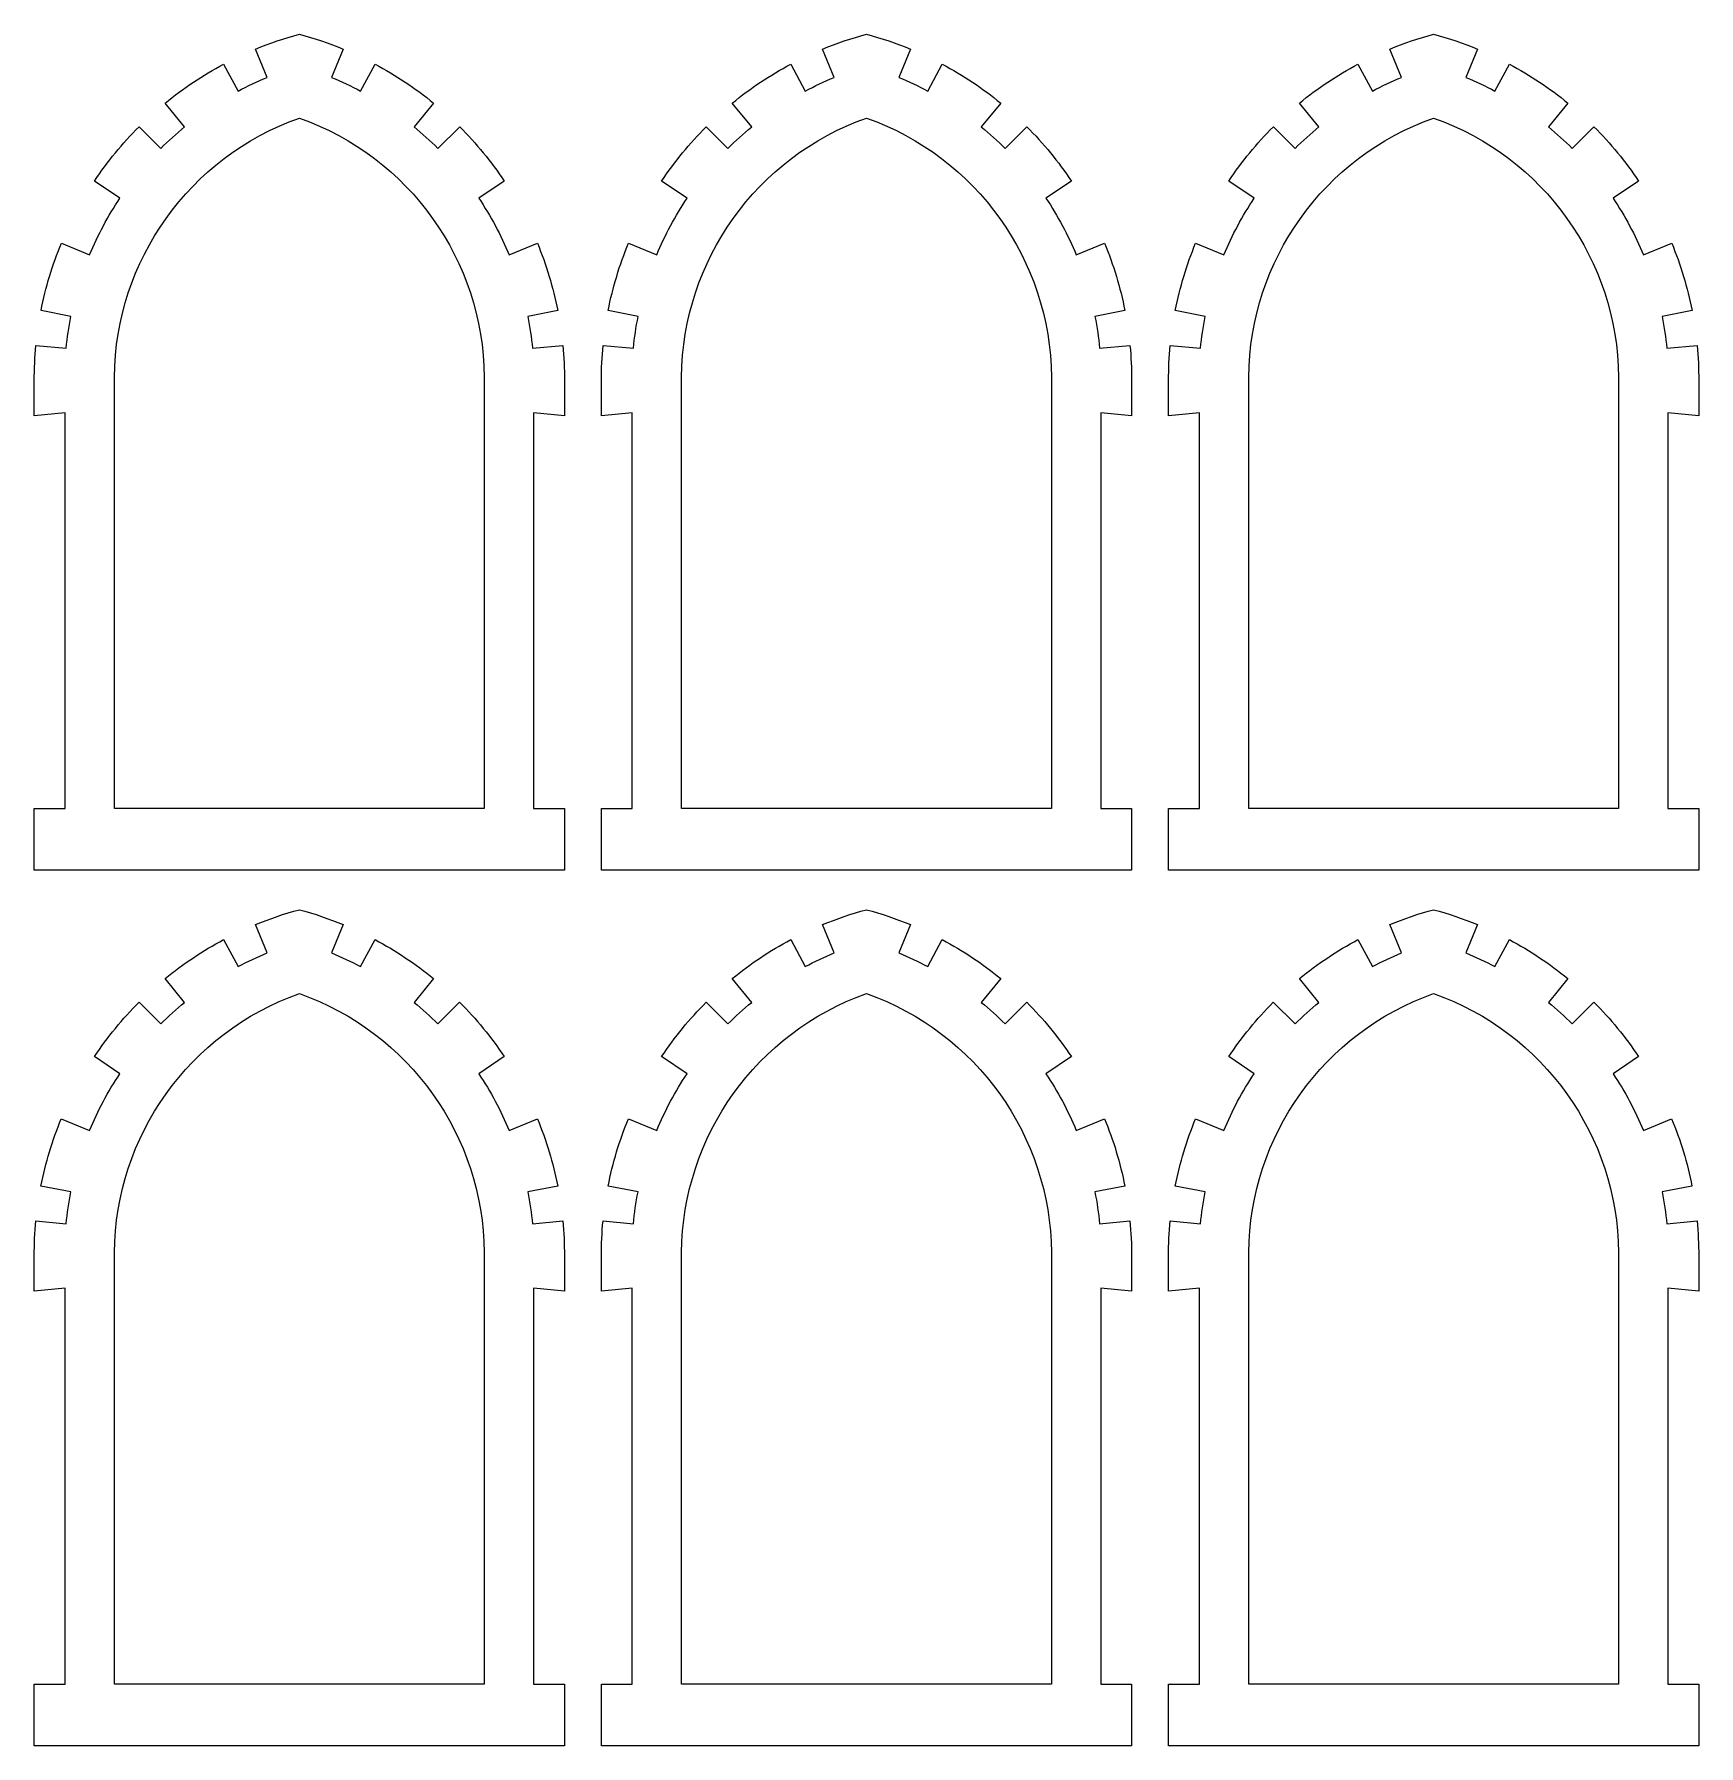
# Model space of a CAD drawing. Header units: millimetres. Extents: x -460 to 68, y -58 to 559.
# Drawn here: x -459.7 to -324.7, y 300.9 to 439.7 of the extents above; entities that cross this region are included whole.
import ezdxf

# ---------------------------------------------------------------- set-up
doc = ezdxf.new("R2010")
doc.units = ezdxf.units.MM
doc.linetypes.add('K5LT32768', pattern=[0])
doc.linetypes.add('K5LT32769', pattern=[0])
doc.layers.add('layer 1', color=7, linetype='Continuous')

msp = doc.modelspace()

# ---------------------------------------------------------------- linework, layer by layer
at = {"layer": 'layer 1', "color": 5, "linetype": 'K5LT32769', "lineweight": 9, "true_color": 0x0000ff}
for points in [[(-416.8267, 414.4402), (-416.8267, 414.4402), (-419.2834, 414.1982), (-419.2834, 414.1982), (-419.3688, 415.065), (-419.4967, 415.927), (-419.6666, 416.7812), (-419.6666, 416.7812), (-417.2401, 417.2639), (-417.2401, 417.2639), (-417.6085, 419.1332), (-418.1602, 420.9617), (-418.8872, 422.7228), (-418.8872, 422.7228), (-421.1808, 421.7728), (-421.1808, 421.7728), (-421.8478, 423.3831), (-422.6714, 424.9239), (-423.6397, 426.3731), (-423.6397, 426.3731), (-421.5714, 427.7551), (-421.5714, 427.7551), (-422.6295, 429.3404), (-423.8412, 430.8175), (-425.1891, 432.1651), (-425.1891, 432.1651), (-426.9488, 430.4053), (-426.9488, 430.4053), (-427.5647, 431.0212), (-428.2104, 431.6064), (-428.8836, 432.1589), (-428.8836, 432.1589), (-427.3053, 434.0821), (-427.3053, 434.0821), (-428.7791, 435.2905), (-430.3683, 436.3506), (-432.0501, 437.2472), (-432.0501, 437.2472), (-433.2208, 435.0569), (-433.2208, 435.0569), (-433.9889, 435.4675), (-434.7767, 435.8401), (-435.5813, 436.1734), (-435.5813, 436.1734), (-434.6323, 438.4646), (-434.6323, 438.4646), (-435.7918, 438.943), (-436.9812, 439.3456), (-438.1928, 439.67), (-439.4045, 439.3456), (-440.5938, 438.943), (-441.7534, 438.4646), (-441.7534, 438.4646), (-440.8043, 436.1734), (-440.8043, 436.1734), (-441.609, 435.8401), (-442.3968, 435.4675), (-443.1649, 435.0569), (-443.1649, 435.0569), (-444.3356, 437.2472), (-444.3356, 437.2472), (-446.0173, 436.3506), (-447.6066, 435.2905), (-449.0803, 434.0821), (-449.0803, 434.0821), (-447.502, 432.1589), (-447.502, 432.1589), (-448.1752, 431.6064), (-448.821, 431.0212), (-449.4368, 430.4053), (-449.4368, 430.4053), (-451.1966, 432.1651), (-451.1966, 432.1651), (-452.5444, 430.8175), (-453.7562, 429.3404), (-454.8142, 427.7551), (-454.8142, 427.7551), (-452.746, 426.3731), (-452.746, 426.3731), (-453.7143, 424.9239), (-454.5379, 423.3831), (-455.2049, 421.7728), (-455.2049, 421.7728), (-457.4984, 422.7228), (-457.4984, 422.7228), (-458.2255, 420.9617), (-458.7772, 419.1332), (-459.1456, 417.2639), (-459.1456, 417.2639), (-456.7191, 416.7812), (-456.7191, 416.7812), (-456.889, 415.927), (-457.0168, 415.065), (-457.1022, 414.1982), (-457.1022, 414.1982), (-459.5589, 414.4402), (-459.5589, 414.4402), (-459.6503, 413.4929), (-459.6949, 412.5417), (-459.6927, 411.5901), (-459.6927, 411.5901), (-459.6927, 408.7268), (-459.6927, 408.7268), (-457.1928, 408.9731), (-457.1928, 408.9731), (-457.1928, 376.8709), (-457.1928, 376.8709), (-459.6927, 376.8709), (-459.6927, 376.8709), (-459.6927, 371.8709), (-459.6927, 371.8709), (-416.6929, 371.8709), (-416.6929, 371.8709), (-416.6929, 376.8709), (-416.6929, 376.8709), (-419.1928, 376.8709), (-419.1928, 376.8709), (-419.1928, 408.9731), (-419.1928, 408.9731), (-416.6929, 408.7268), (-416.6929, 408.7268), (-416.6929, 411.5901), (-416.6929, 411.5901), (-416.6907, 412.5417), (-416.7354, 413.4928), (-416.8267, 414.44), (-416.8267, 414.44), (-416.8267, 414.4402), (-416.8267, 414.4402)], [(-370.8267, 414.4402), (-370.8267, 414.4402), (-373.2834, 414.1982), (-373.2834, 414.1982), (-373.3688, 415.065), (-373.4967, 415.927), (-373.6666, 416.7812), (-373.6666, 416.7812), (-371.2401, 417.2639), (-371.2401, 417.2639), (-371.6085, 419.1332), (-372.1602, 420.9617), (-372.8872, 422.7228), (-372.8872, 422.7228), (-375.1808, 421.7728), (-375.1808, 421.7728), (-375.8478, 423.3831), (-376.6714, 424.9239), (-377.6397, 426.3731), (-377.6397, 426.3731), (-375.5714, 427.7551), (-375.5714, 427.7551), (-376.6295, 429.3404), (-377.8412, 430.8175), (-379.1891, 432.1651), (-379.1891, 432.1651), (-380.9488, 430.4053), (-380.9488, 430.4053), (-381.5647, 431.0212), (-382.2104, 431.6064), (-382.8836, 432.1589), (-382.8836, 432.1589), (-381.3053, 434.0821), (-381.3053, 434.0821), (-382.7791, 435.2905), (-384.3683, 436.3506), (-386.0501, 437.2472), (-386.0501, 437.2472), (-387.2208, 435.0569), (-387.2208, 435.0569), (-387.9889, 435.4675), (-388.7767, 435.8401), (-389.5813, 436.1734), (-389.5813, 436.1734), (-388.6323, 438.4646), (-388.6323, 438.4646), (-389.7918, 438.943), (-390.9812, 439.3456), (-392.1928, 439.67), (-393.4045, 439.3456), (-394.5938, 438.943), (-395.7534, 438.4646), (-395.7534, 438.4646), (-394.8043, 436.1734), (-394.8043, 436.1734), (-395.609, 435.8401), (-396.3968, 435.4675), (-397.1649, 435.0569), (-397.1649, 435.0569), (-398.3356, 437.2472), (-398.3356, 437.2472), (-400.0173, 436.3506), (-401.6066, 435.2905), (-403.0803, 434.0821), (-403.0803, 434.0821), (-401.502, 432.1589), (-401.502, 432.1589), (-402.1752, 431.6064), (-402.821, 431.0212), (-403.4368, 430.4053), (-403.4368, 430.4053), (-405.1966, 432.1651), (-405.1966, 432.1651), (-406.5444, 430.8175), (-407.7562, 429.3404), (-408.8142, 427.7551), (-408.8142, 427.7551), (-406.746, 426.3731), (-406.746, 426.3731), (-407.7143, 424.9239), (-408.5379, 423.3831), (-409.2049, 421.7728), (-409.2049, 421.7728), (-411.4984, 422.7228), (-411.4984, 422.7228), (-412.2255, 420.9617), (-412.7772, 419.1332), (-413.1456, 417.2639), (-413.1456, 417.2639), (-410.7191, 416.7812), (-410.7191, 416.7812), (-410.889, 415.927), (-411.0168, 415.065), (-411.1022, 414.1982), (-411.1022, 414.1982), (-413.5589, 414.4402), (-413.5589, 414.4402), (-413.6503, 413.4929), (-413.6949, 412.5417), (-413.6927, 411.5901), (-413.6927, 411.5901), (-413.6927, 408.7268), (-413.6927, 408.7268), (-411.1928, 408.9731), (-411.1928, 408.9731), (-411.1928, 376.8709), (-411.1928, 376.8709), (-413.6927, 376.8709), (-413.6927, 376.8709), (-413.6927, 371.8709), (-413.6927, 371.8709), (-370.6929, 371.8709), (-370.6929, 371.8709), (-370.6929, 376.8709), (-370.6929, 376.8709), (-373.1928, 376.8709), (-373.1928, 376.8709), (-373.1928, 408.9731), (-373.1928, 408.9731), (-370.6929, 408.7268), (-370.6929, 408.7268), (-370.6929, 411.5901), (-370.6929, 411.5901), (-370.6907, 412.5417), (-370.7354, 413.4928), (-370.8267, 414.44), (-370.8267, 414.44), (-370.8267, 414.4402), (-370.8267, 414.4402)], [(-324.8267, 414.4402), (-324.8267, 414.4402), (-327.2834, 414.1982), (-327.2834, 414.1982), (-327.3688, 415.065), (-327.4967, 415.927), (-327.6666, 416.7812), (-327.6666, 416.7812), (-325.2401, 417.2639), (-325.2401, 417.2639), (-325.6085, 419.1332), (-326.1602, 420.9617), (-326.8872, 422.7228), (-326.8872, 422.7228), (-329.1808, 421.7728), (-329.1808, 421.7728), (-329.8478, 423.3831), (-330.6714, 424.9239), (-331.6397, 426.3731), (-331.6397, 426.3731), (-329.5714, 427.7551), (-329.5714, 427.7551), (-330.6295, 429.3404), (-331.8412, 430.8175), (-333.1891, 432.1651), (-333.1891, 432.1651), (-334.9488, 430.4053), (-334.9488, 430.4053), (-335.5647, 431.0212), (-336.2104, 431.6064), (-336.8836, 432.1589), (-336.8836, 432.1589), (-335.3053, 434.0821), (-335.3053, 434.0821), (-336.7791, 435.2905), (-338.3683, 436.3506), (-340.0501, 437.2472), (-340.0501, 437.2472), (-341.2208, 435.0569), (-341.2208, 435.0569), (-341.9889, 435.4675), (-342.7767, 435.8401), (-343.5813, 436.1734), (-343.5813, 436.1734), (-342.6323, 438.4646), (-342.6323, 438.4646), (-343.7918, 438.943), (-344.9812, 439.3456), (-346.1928, 439.67), (-347.4045, 439.3456), (-348.5938, 438.943), (-349.7534, 438.4646), (-349.7534, 438.4646), (-348.8043, 436.1734), (-348.8043, 436.1734), (-349.609, 435.8401), (-350.3968, 435.4675), (-351.1649, 435.0569), (-351.1649, 435.0569), (-352.3356, 437.2472), (-352.3356, 437.2472), (-354.0173, 436.3506), (-355.6066, 435.2905), (-357.0803, 434.0821), (-357.0803, 434.0821), (-355.502, 432.1589), (-355.502, 432.1589), (-356.1752, 431.6064), (-356.821, 431.0212), (-357.4368, 430.4053), (-357.4368, 430.4053), (-359.1966, 432.1651), (-359.1966, 432.1651), (-360.5444, 430.8175), (-361.7562, 429.3404), (-362.8142, 427.7551), (-362.8142, 427.7551), (-360.746, 426.3731), (-360.746, 426.3731), (-361.7143, 424.9239), (-362.5379, 423.3831), (-363.2049, 421.7728), (-363.2049, 421.7728), (-365.4984, 422.7228), (-365.4984, 422.7228), (-366.2255, 420.9617), (-366.7772, 419.1332), (-367.1456, 417.2639), (-367.1456, 417.2639), (-364.7191, 416.7812), (-364.7191, 416.7812), (-364.889, 415.927), (-365.0168, 415.065), (-365.1022, 414.1982), (-365.1022, 414.1982), (-367.5589, 414.4402), (-367.5589, 414.4402), (-367.6503, 413.4929), (-367.6949, 412.5417), (-367.6927, 411.5901), (-367.6927, 411.5901), (-367.6927, 408.7268), (-367.6927, 408.7268), (-365.1928, 408.9731), (-365.1928, 408.9731), (-365.1928, 376.8709), (-365.1928, 376.8709), (-367.6927, 376.8709), (-367.6927, 376.8709), (-367.6927, 371.8709), (-367.6927, 371.8709), (-324.6929, 371.8709), (-324.6929, 371.8709), (-324.6929, 376.8709), (-324.6929, 376.8709), (-327.1928, 376.8709), (-327.1928, 376.8709), (-327.1928, 408.9731), (-327.1928, 408.9731), (-324.6929, 408.7268), (-324.6929, 408.7268), (-324.6929, 411.5901), (-324.6929, 411.5901), (-324.6907, 412.5417), (-324.7354, 413.4928), (-324.8267, 414.44), (-324.8267, 414.44), (-324.8267, 414.4402), (-324.8267, 414.4402)], [(-416.8289, 343.4402), (-416.8289, 343.4402), (-419.2856, 343.1982), (-419.2856, 343.1982), (-419.371, 344.065), (-419.4989, 344.927), (-419.6688, 345.7812), (-419.6688, 345.7812), (-417.2423, 346.2639), (-417.2423, 346.2639), (-417.6107, 348.1332), (-418.1624, 349.9617), (-418.8894, 351.7228), (-418.8894, 351.7228), (-421.183, 350.7728), (-421.183, 350.7728), (-421.85, 352.3831), (-422.6736, 353.9239), (-423.6419, 355.3731), (-423.6419, 355.3731), (-421.5736, 356.7551), (-421.5736, 356.7551), (-422.6317, 358.3404), (-423.8434, 359.8175), (-425.1913, 361.1651), (-425.1913, 361.1651), (-426.951, 359.4053), (-426.951, 359.4053), (-427.5669, 360.0212), (-428.2126, 360.6064), (-428.8858, 361.1589), (-428.8858, 361.1589), (-427.3075, 363.0821), (-427.3075, 363.0821), (-428.7813, 364.2905), (-430.3705, 365.3506), (-432.0523, 366.2472), (-432.0523, 366.2472), (-433.223, 364.0569), (-433.223, 364.0569), (-433.9911, 364.4675), (-434.7789, 364.8401), (-435.5835, 365.1734), (-435.5835, 365.1734), (-434.6345, 367.4646), (-434.6345, 367.4646), (-435.794, 367.943), (-436.9834, 368.3456), (-438.195, 368.67), (-439.4067, 368.3456), (-440.596, 367.943), (-441.7556, 367.4646), (-441.7556, 367.4646), (-440.8065, 365.1734), (-440.8065, 365.1734), (-441.6112, 364.8401), (-442.399, 364.4675), (-443.1671, 364.0569), (-443.1671, 364.0569), (-444.3378, 366.2472), (-444.3378, 366.2472), (-446.0195, 365.3506), (-447.6088, 364.2905), (-449.0825, 363.0821), (-449.0825, 363.0821), (-447.5042, 361.1589), (-447.5042, 361.1589), (-448.1774, 360.6064), (-448.8232, 360.0212), (-449.439, 359.4053), (-449.439, 359.4053), (-451.1988, 361.1651), (-451.1988, 361.1651), (-452.5466, 359.8175), (-453.7584, 358.3404), (-454.8164, 356.7551), (-454.8164, 356.7551), (-452.7482, 355.3731), (-452.7482, 355.3731), (-453.7165, 353.9239), (-454.5401, 352.3831), (-455.2071, 350.7728), (-455.2071, 350.7728), (-457.5006, 351.7228), (-457.5006, 351.7228), (-458.2277, 349.9617), (-458.7794, 348.1332), (-459.1478, 346.2639), (-459.1478, 346.2639), (-456.7213, 345.7812), (-456.7213, 345.7812), (-456.8912, 344.927), (-457.019, 344.065), (-457.1044, 343.1982), (-457.1044, 343.1982), (-459.5611, 343.4402), (-459.5611, 343.4402), (-459.6525, 342.4929), (-459.6971, 341.5417), (-459.6949, 340.5901), (-459.6949, 340.5901), (-459.6949, 337.7268), (-459.6949, 337.7268), (-457.195, 337.9731), (-457.195, 337.9731), (-457.195, 305.8709), (-457.195, 305.8709), (-459.6949, 305.8709), (-459.6949, 305.8709), (-459.6949, 300.8709), (-459.6949, 300.8709), (-416.6951, 300.8709), (-416.6951, 300.8709), (-416.6951, 305.8709), (-416.6951, 305.8709), (-419.195, 305.8709), (-419.195, 305.8709), (-419.195, 337.9731), (-419.195, 337.9731), (-416.6951, 337.7268), (-416.6951, 337.7268), (-416.6951, 340.5901), (-416.6951, 340.5901), (-416.6929, 341.5417), (-416.7376, 342.4928), (-416.8289, 343.44), (-416.8289, 343.44), (-416.8289, 343.4402), (-416.8289, 343.4402)], [(-370.8289, 343.4402), (-370.8289, 343.4402), (-373.2856, 343.1982), (-373.2856, 343.1982), (-373.371, 344.065), (-373.4989, 344.927), (-373.6688, 345.7812), (-373.6688, 345.7812), (-371.2423, 346.2639), (-371.2423, 346.2639), (-371.6107, 348.1332), (-372.1624, 349.9617), (-372.8894, 351.7228), (-372.8894, 351.7228), (-375.183, 350.7728), (-375.183, 350.7728), (-375.85, 352.3831), (-376.6736, 353.9239), (-377.6419, 355.3731), (-377.6419, 355.3731), (-375.5736, 356.7551), (-375.5736, 356.7551), (-376.6317, 358.3404), (-377.8434, 359.8175), (-379.1913, 361.1651), (-379.1913, 361.1651), (-380.951, 359.4053), (-380.951, 359.4053), (-381.5669, 360.0212), (-382.2126, 360.6064), (-382.8858, 361.1589), (-382.8858, 361.1589), (-381.3075, 363.0821), (-381.3075, 363.0821), (-382.7813, 364.2905), (-384.3705, 365.3506), (-386.0523, 366.2472), (-386.0523, 366.2472), (-387.223, 364.0569), (-387.223, 364.0569), (-387.9911, 364.4675), (-388.7789, 364.8401), (-389.5835, 365.1734), (-389.5835, 365.1734), (-388.6345, 367.4646), (-388.6345, 367.4646), (-389.794, 367.943), (-390.9834, 368.3456), (-392.195, 368.67), (-393.4067, 368.3456), (-394.596, 367.943), (-395.7556, 367.4646), (-395.7556, 367.4646), (-394.8065, 365.1734), (-394.8065, 365.1734), (-395.6112, 364.8401), (-396.399, 364.4675), (-397.1671, 364.0569), (-397.1671, 364.0569), (-398.3378, 366.2472), (-398.3378, 366.2472), (-400.0195, 365.3506), (-401.6088, 364.2905), (-403.0825, 363.0821), (-403.0825, 363.0821), (-401.5042, 361.1589), (-401.5042, 361.1589), (-402.1774, 360.6064), (-402.8232, 360.0212), (-403.439, 359.4053), (-403.439, 359.4053), (-405.1988, 361.1651), (-405.1988, 361.1651), (-406.5466, 359.8175), (-407.7584, 358.3404), (-408.8164, 356.7551), (-408.8164, 356.7551), (-406.7482, 355.3731), (-406.7482, 355.3731), (-407.7165, 353.9239), (-408.5401, 352.3831), (-409.2071, 350.7728), (-409.2071, 350.7728), (-411.5006, 351.7228), (-411.5006, 351.7228), (-412.2277, 349.9617), (-412.7794, 348.1332), (-413.1478, 346.2639), (-413.1478, 346.2639), (-410.7213, 345.7812), (-410.7213, 345.7812), (-410.8912, 344.927), (-411.019, 344.065), (-411.1044, 343.1982), (-411.1044, 343.1982), (-413.5611, 343.4402), (-413.5611, 343.4402), (-413.6525, 342.4929), (-413.6971, 341.5417), (-413.6949, 340.5901), (-413.6949, 340.5901), (-413.6949, 337.7268), (-413.6949, 337.7268), (-411.195, 337.9731), (-411.195, 337.9731), (-411.195, 305.8709), (-411.195, 305.8709), (-413.6949, 305.8709), (-413.6949, 305.8709), (-413.6949, 300.8709), (-413.6949, 300.8709), (-370.6951, 300.8709), (-370.6951, 300.8709), (-370.6951, 305.8709), (-370.6951, 305.8709), (-373.195, 305.8709), (-373.195, 305.8709), (-373.195, 337.9731), (-373.195, 337.9731), (-370.6951, 337.7268), (-370.6951, 337.7268), (-370.6951, 340.5901), (-370.6951, 340.5901), (-370.6929, 341.5417), (-370.7376, 342.4928), (-370.8289, 343.44), (-370.8289, 343.44), (-370.8289, 343.4402), (-370.8289, 343.4402)], [(-324.8289, 343.4402), (-324.8289, 343.4402), (-327.2856, 343.1982), (-327.2856, 343.1982), (-327.371, 344.065), (-327.4989, 344.927), (-327.6688, 345.7812), (-327.6688, 345.7812), (-325.2423, 346.2639), (-325.2423, 346.2639), (-325.6107, 348.1332), (-326.1624, 349.9617), (-326.8894, 351.7228), (-326.8894, 351.7228), (-329.183, 350.7728), (-329.183, 350.7728), (-329.85, 352.3831), (-330.6736, 353.9239), (-331.6419, 355.3731), (-331.6419, 355.3731), (-329.5736, 356.7551), (-329.5736, 356.7551), (-330.6317, 358.3404), (-331.8434, 359.8175), (-333.1913, 361.1651), (-333.1913, 361.1651), (-334.951, 359.4053), (-334.951, 359.4053), (-335.5669, 360.0212), (-336.2126, 360.6064), (-336.8858, 361.1589), (-336.8858, 361.1589), (-335.3075, 363.0821), (-335.3075, 363.0821), (-336.7813, 364.2905), (-338.3705, 365.3506), (-340.0523, 366.2472), (-340.0523, 366.2472), (-341.223, 364.0569), (-341.223, 364.0569), (-341.9911, 364.4675), (-342.7789, 364.8401), (-343.5835, 365.1734), (-343.5835, 365.1734), (-342.6345, 367.4646), (-342.6345, 367.4646), (-343.794, 367.943), (-344.9834, 368.3456), (-346.195, 368.67), (-347.4067, 368.3456), (-348.596, 367.943), (-349.7556, 367.4646), (-349.7556, 367.4646), (-348.8065, 365.1734), (-348.8065, 365.1734), (-349.6112, 364.8401), (-350.399, 364.4675), (-351.1671, 364.0569), (-351.1671, 364.0569), (-352.3378, 366.2472), (-352.3378, 366.2472), (-354.0195, 365.3506), (-355.6088, 364.2905), (-357.0825, 363.0821), (-357.0825, 363.0821), (-355.5042, 361.1589), (-355.5042, 361.1589), (-356.1774, 360.6064), (-356.8232, 360.0212), (-357.439, 359.4053), (-357.439, 359.4053), (-359.1988, 361.1651), (-359.1988, 361.1651), (-360.5466, 359.8175), (-361.7584, 358.3404), (-362.8164, 356.7551), (-362.8164, 356.7551), (-360.7482, 355.3731), (-360.7482, 355.3731), (-361.7165, 353.9239), (-362.5401, 352.3831), (-363.2071, 350.7728), (-363.2071, 350.7728), (-365.5006, 351.7228), (-365.5006, 351.7228), (-366.2277, 349.9617), (-366.7794, 348.1332), (-367.1478, 346.2639), (-367.1478, 346.2639), (-364.7213, 345.7812), (-364.7213, 345.7812), (-364.8912, 344.927), (-365.019, 344.065), (-365.1044, 343.1982), (-365.1044, 343.1982), (-367.5611, 343.4402), (-367.5611, 343.4402), (-367.6525, 342.4929), (-367.6971, 341.5417), (-367.6949, 340.5901), (-367.6949, 340.5901), (-367.6949, 337.7268), (-367.6949, 337.7268), (-365.195, 337.9731), (-365.195, 337.9731), (-365.195, 305.8709), (-365.195, 305.8709), (-367.6949, 305.8709), (-367.6949, 305.8709), (-367.6949, 300.8709), (-367.6949, 300.8709), (-324.6951, 300.8709), (-324.6951, 300.8709), (-324.6951, 305.8709), (-324.6951, 305.8709), (-327.195, 305.8709), (-327.195, 305.8709), (-327.195, 337.9731), (-327.195, 337.9731), (-324.6951, 337.7268), (-324.6951, 337.7268), (-324.6951, 340.5901), (-324.6951, 340.5901), (-324.6929, 341.5417), (-324.7376, 342.4928), (-324.8289, 343.44), (-324.8289, 343.44), (-324.8289, 343.4402), (-324.8289, 343.4402)]]:
    msp.add_open_spline(points, degree=3, knots=[0, 0, 0, 0, 0.0212766, 0.0212766, 0.0212766, 0.04255319, 0.04255319, 0.04255319, 0.06382979, 0.06382979, 0.06382979, 0.08510638, 0.08510638, 0.08510638, 0.10638298, 0.10638298, 0.10638298, 0.12765957, 0.12765957, 0.12765957, 0.14893617, 0.14893617, 0.14893617, 0.17021277, 0.17021277, 0.17021277, 0.19148936, 0.19148936, 0.19148936, 0.21276596, 0.21276596, 0.21276596, 0.23404255, 0.23404255, 0.23404255, 0.25531915, 0.25531915, 0.25531915, 0.27659574, 0.27659574, 0.27659574, 0.29787234, 0.29787234, 0.29787234, 0.31914894, 0.31914894, 0.31914894, 0.34042553, 0.34042553, 0.34042553, 0.36170213, 0.36170213, 0.36170213, 0.38297872, 0.38297872, 0.38297872, 0.40425532, 0.40425532, 0.40425532, 0.42553191, 0.42553191, 0.42553191, 0.44680851, 0.44680851, 0.44680851, 0.46808511, 0.46808511, 0.46808511, 0.4893617, 0.4893617, 0.4893617, 0.5106383, 0.5106383, 0.5106383, 0.53191489, 0.53191489, 0.53191489, 0.55319149, 0.55319149, 0.55319149, 0.57446809, 0.57446809, 0.57446809, 0.59574468, 0.59574468, 0.59574468, 0.61702128, 0.61702128, 0.61702128, 0.63829787, 0.63829787, 0.63829787, 0.65957447, 0.65957447, 0.65957447, 0.68085106, 0.68085106, 0.68085106, 0.70212766, 0.70212766, 0.70212766, 0.72340426, 0.72340426, 0.74468085, 0.74468085, 0.76595745, 0.76595745, 0.78723404, 0.78723404, 0.80851064, 0.80851064, 0.82978723, 0.82978723, 0.85106383, 0.85106383, 0.87234043, 0.87234043, 0.89361702, 0.89361702, 0.91489362, 0.91489362, 0.93617021, 0.93617021, 0.93617021, 0.95744681, 0.95744681, 0.95744681, 1, 1, 1, 1], dxfattribs=at)
at = {"layer": 'layer 1', "color": 1, "linetype": 'K5LT32768', "lineweight": 9, "true_color": 0xff0000}
for points in [[(-438.1928, 432.8709), (-447.1091, 429.7187), (-453.1028, 421.3276), (-453.1928, 411.8709), (-453.1928, 411.8709), (-453.1928, 376.8709), (-453.1928, 376.8709), (-423.1928, 376.8709), (-423.1928, 376.8709), (-423.1928, 411.8709), (-423.1928, 411.8709), (-423.2829, 421.3276), (-429.2765, 429.7187), (-438.1928, 432.8709)], [(-392.1928, 432.8709), (-401.1091, 429.7187), (-407.1028, 421.3276), (-407.1928, 411.8709), (-407.1928, 411.8709), (-407.1928, 376.8709), (-407.1928, 376.8709), (-377.1928, 376.8709), (-377.1928, 376.8709), (-377.1928, 411.8709), (-377.1928, 411.8709), (-377.2829, 421.3276), (-383.2765, 429.7187), (-392.1928, 432.8709)], [(-346.1928, 432.8709), (-355.1091, 429.7187), (-361.1028, 421.3276), (-361.1928, 411.8709), (-361.1928, 411.8709), (-361.1928, 376.8709), (-361.1928, 376.8709), (-331.1928, 376.8709), (-331.1928, 376.8709), (-331.1928, 411.8709), (-331.1928, 411.8709), (-331.2829, 421.3276), (-337.2765, 429.7187), (-346.1928, 432.8709)], [(-438.195, 361.8709), (-447.1113, 358.7187), (-453.105, 350.3276), (-453.195, 340.8709), (-453.195, 340.8709), (-453.195, 305.8709), (-453.195, 305.8709), (-423.195, 305.8709), (-423.195, 305.8709), (-423.195, 340.8709), (-423.195, 340.8709), (-423.2851, 350.3276), (-429.2787, 358.7187), (-438.195, 361.8709)], [(-392.195, 361.8709), (-401.1113, 358.7187), (-407.105, 350.3276), (-407.195, 340.8709), (-407.195, 340.8709), (-407.195, 305.8709), (-407.195, 305.8709), (-377.195, 305.8709), (-377.195, 305.8709), (-377.195, 340.8709), (-377.195, 340.8709), (-377.2851, 350.3276), (-383.2787, 358.7187), (-392.195, 361.8709)], [(-346.195, 361.8709), (-355.1113, 358.7187), (-361.105, 350.3276), (-361.195, 340.8709), (-361.195, 340.8709), (-361.195, 305.8709), (-361.195, 305.8709), (-331.195, 305.8709), (-331.195, 305.8709), (-331.195, 340.8709), (-331.195, 340.8709), (-331.2851, 350.3276), (-337.2787, 358.7187), (-346.195, 361.8709)]]:
    msp.add_open_spline(points, degree=3, knots=[0, 0, 0, 0, 0.16666667, 0.16666667, 0.16666667, 0.33333333, 0.33333333, 0.5, 0.5, 0.66666667, 0.66666667, 0.66666667, 1, 1, 1, 1], dxfattribs=at)

doc.saveas('drawing.dxf')
